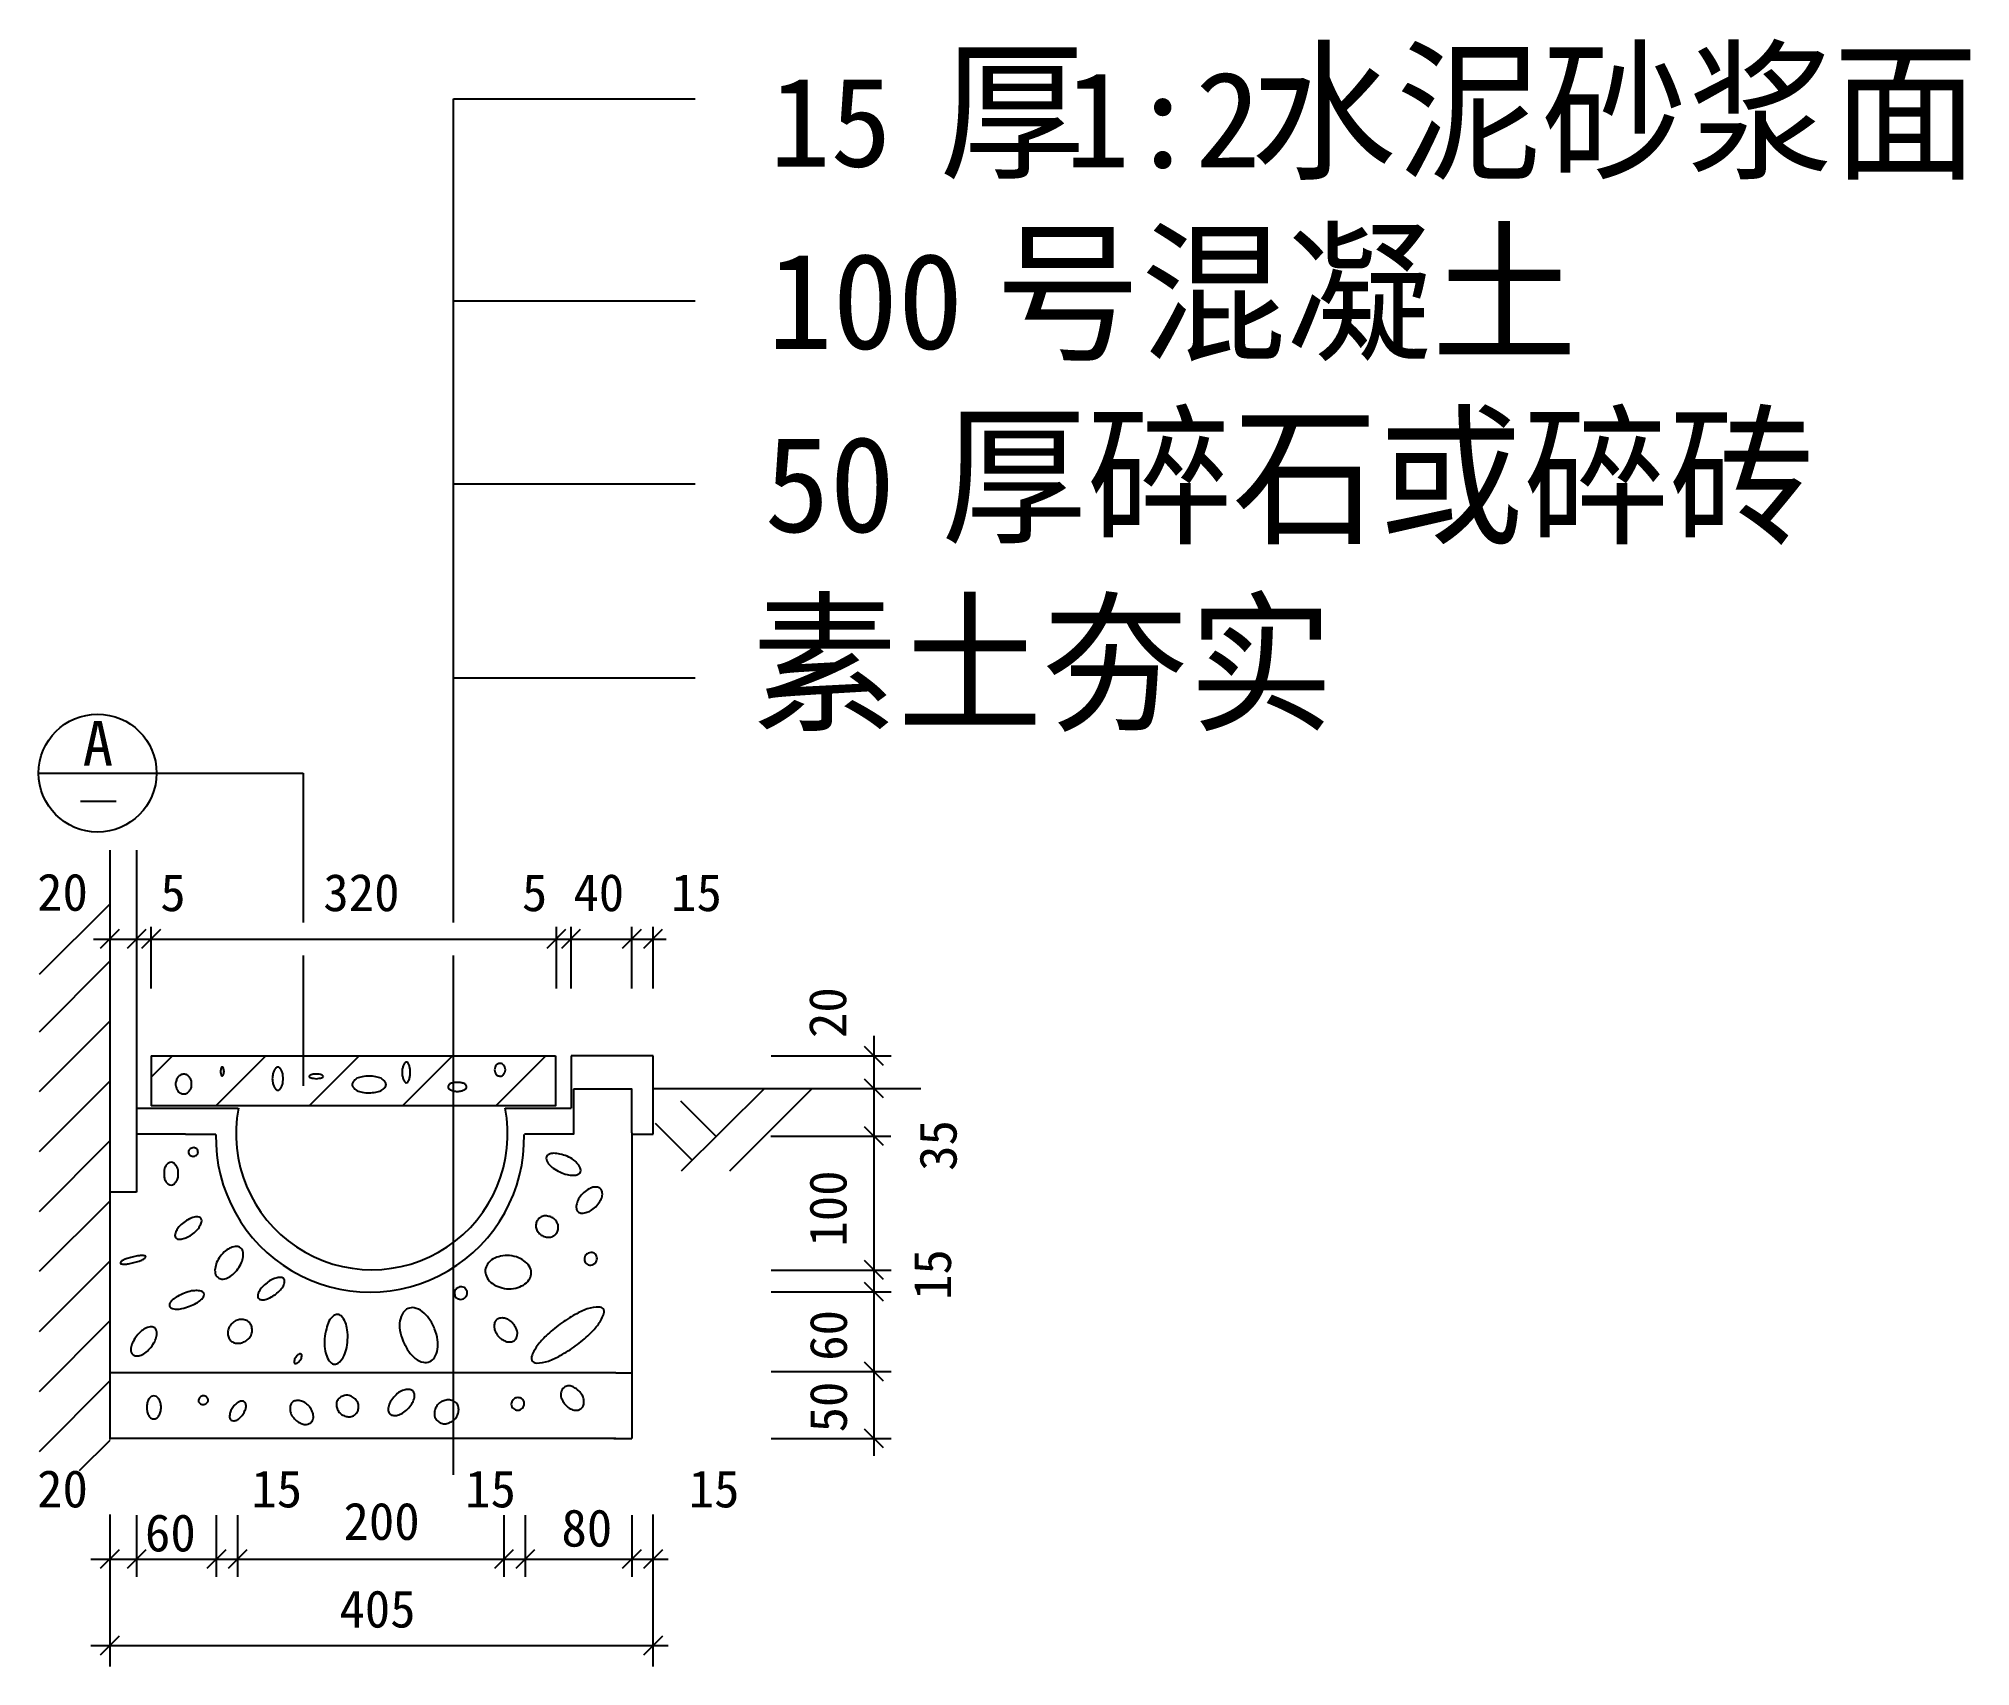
# Model space of a CAD drawing. Header units: metres. Extents: x 57.2 to 109, y 80.9 to 124.5.
import ezdxf

# ---------------------------------------------------------------- set-up
doc = ezdxf.new("R2010")
doc.units = ezdxf.units.M

msp = doc.modelspace()

# ---------------------------------------------------------------- linework, layer by layer
for p, q in [((68.31, 102.33), (68.31, 122.92)), ((68.31, 122.92), (74.78, 122.92)), ((68.31, 117.51), (74.78, 117.51)), ((68.31, 112.6), (74.78, 112.6)), ((68.31, 107.4), (74.78, 107.4)), ((57.19, 104.85), (64.28, 104.85)), ((64.28, 104.85), (64.28, 100.85)), ((58.31, 104.1), (59.27, 104.1)), ((59.81, 102.78), (59.81, 93.62)), ((68.31, 100.85), (68.31, 102.33)), ((59.1, 101.34), (57.2, 99.45)), ((60.2, 100.73), (60.2, 99.08)), ((71.06, 100.73), (71.06, 99.08)), ((71.06, 100.73), (71.06, 99.08)), ((71.45, 100.73), (71.45, 99.08)), ((71.45, 100.73), (71.45, 99.08)), ((73.08, 100.73), (73.08, 99.08)), ((73.65, 100.73), (73.65, 99.08)), ((58.66, 100.4), (74.01, 100.4)), ((64.28, 99.96), (64.28, 96.47)), ((68.31, 86.04), (68.31, 99.96)), ((59.1, 99.81), (57.2, 97.91)), ((59.1, 98.2), (57.2, 96.31)), ((79.57, 97.81), (79.57, 86.55)), ((60.21, 96.7), (60.78, 97.27)), ((61.94, 95.93), (63.28, 97.27)), ((64.44, 95.93), (65.78, 97.27)), ((66.94, 95.93), (68.28, 97.27)), ((69.44, 95.93), (70.78, 97.27)), ((71.46, 97.27), (71.46, 95.87)), ((73.66, 97.27), (71.46, 97.27)), ((73.66, 95.17), (73.66, 97.27)), ((76.82, 97.27), (80.04, 97.27)), ((59.1, 96.59), (57.2, 94.7)), ((76.64, 96.4), (74.41, 94.18)), ((77.92, 96.4), (75.7, 94.18)), ((59.81, 95.87), (62.54, 95.87)), ((69.69, 95.87), (71.46, 95.87)), ((75.35, 95.11), (74.4, 96.06)), ((74.71, 94.47), (73.72, 95.46)), ((59.1, 94.99), (57.2, 93.09)), ((73.09, 95.17), (73.66, 95.17)), ((76.81, 95.12), (80.03, 95.12)), ((59.1, 93.38), (57.2, 91.49)), ((59.81, 93.62), (59.1, 93.62)), ((59.1, 91.77), (57.2, 89.88)), ((76.82, 91.53), (80.04, 91.53)), ((76.82, 90.95), (80.04, 90.95)), ((59.1, 90.17), (57.2, 88.27)), ((59.1, 88.56), (57.2, 86.66)), ((76.82, 88.81), (80.04, 88.81)), ((76.82, 87.02), (80.04, 87.02)), ((59.1, 86.96), (58.28, 86.15)), ((59.1, 84.98), (59.1, 80.91)), ((59.81, 84.96), (59.81, 83.31)), ((61.95, 84.96), (61.95, 83.31)), ((62.52, 84.96), (62.52, 83.31)), ((69.66, 84.96), (69.66, 83.31)), ((70.23, 84.96), (70.23, 83.31)), ((73.09, 84.96), (73.09, 83.31)), ((73.65, 84.98), (73.65, 80.91)), ((58.59, 83.78), (74.06, 83.78)), ((58.59, 81.47), (74.06, 81.47))]:
    msp.add_line(p, q)
for points in [[(59.1, 102.78), (59.1, 86.99)], [(59.35, 100.66), (58.84, 100.15)], [(60.06, 100.66), (59.56, 100.15)], [(60.46, 100.66), (59.95, 100.15)], [(71.31, 100.66), (70.81, 100.15)], [(71.7, 100.66), (71.2, 100.15)], [(73.34, 100.66), (72.83, 100.15)], [(73.9, 100.66), (73.4, 100.15)], [(79.83, 97.01), (79.32, 97.52)], [(60.21, 97.27), (71.04, 97.27)], [(71.04, 97.27), (71.04, 95.93), (60.21, 95.93)], [(60.21, 97.27), (60.21, 95.93)], [(71.52, 96.38), (71.52, 95.17), (70.21, 95.17)], [(73.09, 95.21), (73.09, 96.38), (71.52, 96.38)], [(73.68, 96.4), (80.83, 96.4)], [(79.83, 96.15), (79.32, 96.65)], [(79.83, 94.87), (79.32, 95.37)], [(61.13, 95.17), (59.82, 95.17)], [(61.13, 95.17), (61.94, 95.17)], [(73.09, 95.21), (73.09, 87.02)], [(79.83, 91.28), (79.32, 91.79)], [(79.83, 90.7), (79.32, 91.2)], [(79.83, 88.55), (79.32, 89.06)], [(72.66, 88.78), (59.1, 88.78)], [(72.66, 88.78), (73.09, 88.78)], [(72.6, 87.02), (59.1, 87.02)], [(72.66, 87.02), (72.6, 87.02)], [(72.6, 87.02), (73.09, 87.02)], [(79.83, 86.77), (79.32, 87.27)], [(59.35, 84.03), (58.84, 83.53)], [(60.06, 84.03), (59.56, 83.53)], [(62.21, 84.03), (61.7, 83.53)], [(62.77, 84.03), (62.27, 83.53)], [(69.91, 84.03), (69.41, 83.53)], [(70.48, 84.03), (69.98, 83.53)], [(73.34, 84.03), (72.83, 83.53)], [(73.91, 84.03), (73.4, 83.53)], [(59.35, 81.72), (58.84, 81.21)], [(73.91, 81.72), (73.4, 81.21)]]:
    msp.add_lwpolyline(points)
for points in [[(62.06, 96.85, 0.04), (62.07, 96.8, 0.05), (62.08, 96.77, 0.1), (62.09, 96.74, 0.2), (62.11, 96.73, 0.2), (62.12, 96.74, 0.1), (62.14, 96.77, 0.05), (62.15, 96.8, 0.04), (62.16, 96.85, 0.04), (62.15, 96.9, 0.05), (62.14, 96.94, 0.1), (62.12, 96.97, 0.2), (62.11, 96.97, 0.2), (62.09, 96.97, 0.1), (62.08, 96.94, 0.05), (62.07, 96.9, 0.04), (62.06, 96.85, 0.04)], [(63.45, 96.66, 0.05), (63.47, 96.53, 0.06), (63.5, 96.44, 0.1), (63.55, 96.37, 0.18), (63.6, 96.35, 0.18), (63.65, 96.37, 0.1), (63.7, 96.44, 0.06), (63.73, 96.53, 0.05), (63.74, 96.66, 0.05), (63.73, 96.79, 0.06), (63.7, 96.88, 0.1), (63.65, 96.95, 0.18), (63.6, 96.97, 0.18), (63.55, 96.95, 0.1), (63.5, 96.88, 0.06), (63.47, 96.79, 0.05), (63.45, 96.66, 0.05)], [(66.93, 96.83, 0.04), (66.94, 96.72, 0.05), (66.97, 96.63, 0.1), (67.01, 96.57, 0.21), (67.04, 96.55, 0.21), (67.08, 96.57, 0.1), (67.12, 96.63, 0.05), (67.14, 96.72, 0.04), (67.15, 96.83, 0.04), (67.14, 96.94, 0.05), (67.12, 97.02, 0.1), (67.08, 97.09, 0.21), (67.04, 97.1, 0.21), (67.01, 97.09, 0.1), (66.97, 97.02, 0.05), (66.94, 96.94, 0.04), (66.93, 96.83, 0.04)], [(69.41, 96.9, 0.09), (69.42, 96.83, 0.09), (69.45, 96.78, 0.1), (69.5, 96.74, 0.11), (69.55, 96.73, 0.11), (69.61, 96.74, 0.1), (69.65, 96.78, 0.09), (69.68, 96.83, 0.09), (69.7, 96.9, 0.09), (69.68, 96.97, 0.09), (69.65, 97.02, 0.1), (69.61, 97.06, 0.11), (69.55, 97.07, 0.11), (69.5, 97.06, 0.1), (69.45, 97.02, 0.09), (69.42, 96.97, 0.09), (69.41, 96.9, 0.09)], [(61.29, 96.52, 0.08), (61.28, 96.62, 0.09), (61.23, 96.7, 0.1), (61.16, 96.76, 0.12), (61.08, 96.78, 0.12), (61, 96.76, 0.1), (60.92, 96.7, 0.09), (60.88, 96.62, 0.08), (60.86, 96.52, 0.08), (60.88, 96.41, 0.09), (60.92, 96.33, 0.1), (61, 96.27, 0.12), (61.08, 96.25, 0.12), (61.16, 96.27, 0.1), (61.23, 96.33, 0.09), (61.28, 96.41, 0.08), (61.29, 96.52, 0.08)], [(64.63, 96.78, 0.03), (64.55, 96.78, 0.04), (64.49, 96.76, 0.09), (64.45, 96.74, 0.24), (64.44, 96.72, 0.24), (64.45, 96.7, 0.09), (64.49, 96.68, 0.04), (64.55, 96.67, 0.03), (64.63, 96.66, 0.03), (64.71, 96.67, 0.04), (64.77, 96.68, 0.09), (64.81, 96.7, 0.24), (64.82, 96.72, 0.24), (64.81, 96.74, 0.09), (64.77, 96.76, 0.04), (64.71, 96.78, 0.03), (64.63, 96.78, 0.03)], [(66.05, 96.73, 0.05), (65.86, 96.71, 0.06), (65.72, 96.67, 0.1), (65.62, 96.58, 0.17), (65.59, 96.5, 0.17), (65.62, 96.43, 0.1), (65.72, 96.34, 0.06), (65.86, 96.3, 0.05), (66.05, 96.28, 0.05), (66.23, 96.3, 0.06), (66.37, 96.34, 0.1), (66.47, 96.43, 0.17), (66.5, 96.5, 0.17), (66.47, 96.58, 0.1), (66.37, 96.67, 0.06), (66.23, 96.71, 0.05), (66.05, 96.73, 0.05)], [(68.16, 96.44, 0.18), (68.17, 96.4, 0.1), (68.23, 96.36, 0.06), (68.31, 96.33, 0.05), (68.41, 96.32, 0.05), (68.51, 96.33, 0.06), (68.59, 96.36, 0.1), (68.65, 96.4, 0.18), (68.66, 96.44, 0.18), (68.65, 96.48, 0.1), (68.59, 96.53, 0.06), (68.51, 96.55, 0.05), (68.41, 96.56, 0.05), (68.31, 96.55, 0.06), (68.23, 96.53, 0.1), (68.17, 96.48, 0.18), (68.16, 96.44, 0.18)], [(61.32, 94.81, 0.09), (61.27, 94.79, 0.09), (61.23, 94.76, 0.1), (61.21, 94.72, 0.11), (61.21, 94.67, 0.11), (61.22, 94.63, 0.1), (61.26, 94.6, 0.09), (61.3, 94.58, 0.09), (61.35, 94.58, 0.09), (61.4, 94.6, 0.09), (61.44, 94.63, 0.1), (61.46, 94.67, 0.11), (61.46, 94.71, 0.11), (61.45, 94.76, 0.1), (61.41, 94.79, 0.09), (61.37, 94.81, 0.09), (61.32, 94.81, 0.09)], [(60.93, 94.12, 0.06), (60.92, 94.24, 0.08), (60.87, 94.33, 0.11), (60.81, 94.4, 0.15), (60.74, 94.42, 0.15), (60.67, 94.4, 0.11), (60.6, 94.33, 0.08), (60.56, 94.24, 0.06), (60.55, 94.12, 0.06), (60.56, 93.99, 0.08), (60.6, 93.9, 0.11), (60.67, 93.83, 0.15), (60.74, 93.81, 0.15), (60.81, 93.83, 0.11), (60.87, 93.9, 0.08), (60.92, 93.99, 0.06), (60.93, 94.12, 0.06)], [(71.35, 94.58, 0.05), (71.16, 94.64, 0.06), (71, 94.66, 0.1), (70.86, 94.63, 0.18), (70.8, 94.57, 0.18), (70.8, 94.49, 0.1), (70.87, 94.36, 0.06), (70.98, 94.26, 0.05), (71.16, 94.16, 0.05), (71.35, 94.09, 0.06), (71.51, 94.07, 0.1), (71.65, 94.1, 0.18), (71.71, 94.16, 0.18), (71.71, 94.24, 0.1), (71.64, 94.37, 0.06), (71.53, 94.48, 0.05), (71.35, 94.58, 0.05)], [(71.77, 93.58, 0.06), (71.66, 93.44, 0.07), (71.61, 93.31, 0.11), (71.6, 93.18, 0.16), (71.64, 93.1, 0.16), (71.72, 93.06, 0.11), (71.85, 93.07, 0.07), (71.98, 93.12, 0.06), (72.12, 93.23, 0.06), (72.23, 93.37, 0.07), (72.29, 93.5, 0.11), (72.29, 93.63, 0.16), (72.25, 93.71, 0.16), (72.17, 93.75, 0.11), (72.04, 93.75, 0.07), (71.91, 93.69, 0.06), (71.77, 93.58, 0.06)], [(61.08, 92.81, 0.05), (60.95, 92.69, 0.06), (60.88, 92.58, 0.1), (60.84, 92.46, 0.19), (60.86, 92.4, 0.19), (60.91, 92.36, 0.1), (61.04, 92.37, 0.06), (61.17, 92.41, 0.05), (61.32, 92.5, 0.05), (61.45, 92.62, 0.06), (61.52, 92.73, 0.1), (61.56, 92.85, 0.19), (61.54, 92.92, 0.19), (61.49, 92.95, 0.1), (61.36, 92.95, 0.06), (61.23, 92.9, 0.05), (61.08, 92.81, 0.05)], [(70.97, 92.93, 0.09), (70.86, 92.97, 0.09), (70.74, 92.98, 0.1), (70.63, 92.94, 0.11), (70.56, 92.87, 0.11), (70.52, 92.77, 0.1), (70.52, 92.65, 0.09), (70.57, 92.55, 0.09), (70.66, 92.47, 0.09), (70.77, 92.42, 0.09), (70.89, 92.41, 0.1), (71, 92.45, 0.11), (71.07, 92.52, 0.11), (71.11, 92.62, 0.1), (71.11, 92.74, 0.09), (71.06, 92.84, 0.09), (70.97, 92.93, 0.09)], [(62.06, 91.9, 0.06), (61.96, 91.73, 0.07), (61.92, 91.57, 0.11), (61.93, 91.41, 0.16), (62, 91.33, 0.16), (62.1, 91.29, 0.11), (62.25, 91.32, 0.07), (62.39, 91.41, 0.06), (62.53, 91.56, 0.06), (62.63, 91.73, 0.07), (62.67, 91.89, 0.11), (62.66, 92.04, 0.16), (62.6, 92.13, 0.16), (62.5, 92.16, 0.11), (62.34, 92.13, 0.07), (62.2, 92.05, 0.06), (62.06, 91.9, 0.06)], [(59.7, 91.88, 0.02), (59.56, 91.84, 0.03), (59.46, 91.8, 0.07), (59.39, 91.75, 0.28), (59.38, 91.72, 0.28), (59.4, 91.7, 0.07), (59.49, 91.69, 0.03), (59.6, 91.7, 0.02), (59.74, 91.73, 0.02), (59.88, 91.77, 0.03), (59.98, 91.81, 0.07), (60.05, 91.87, 0.28), (60.06, 91.89, 0.28), (60.04, 91.91, 0.07), (59.95, 91.92, 0.03), (59.84, 91.91, 0.02), (59.7, 91.88, 0.02)], [(69.81, 91.92, 0.07), (69.57, 91.9, 0.08), (69.37, 91.83, 0.11), (69.22, 91.69, 0.13), (69.16, 91.53, 0.13), (69.19, 91.37, 0.11), (69.31, 91.2, 0.08), (69.5, 91.09, 0.07), (69.73, 91.03, 0.07), (69.98, 91.05, 0.08), (70.18, 91.13, 0.11), (70.33, 91.27, 0.13), (70.39, 91.42, 0.13), (70.36, 91.59, 0.11), (70.23, 91.75, 0.08), (70.05, 91.86, 0.07), (69.81, 91.92, 0.07)], [(71.89, 91.97, 0.09), (71.84, 91.92, 0.1), (71.82, 91.85, 0.1), (71.82, 91.79, 0.1), (71.84, 91.73, 0.1), (71.89, 91.69, 0.1), (71.95, 91.66, 0.1), (72.02, 91.67, 0.09), (72.08, 91.7, 0.09), (72.13, 91.75, 0.1), (72.15, 91.81, 0.1), (72.15, 91.87, 0.1), (72.13, 91.93, 0.1), (72.08, 91.98, 0.1), (72.02, 92, 0.1), (71.95, 91.99, 0.09), (71.89, 91.97, 0.09)], [(63.31, 91.19, 0.05), (63.18, 91.07, 0.06), (63.1, 90.96, 0.1), (63.06, 90.84, 0.19), (63.08, 90.78, 0.19), (63.14, 90.74, 0.1), (63.26, 90.74, 0.06), (63.39, 90.79, 0.05), (63.54, 90.88, 0.05), (63.67, 91, 0.06), (63.75, 91.11, 0.1), (63.78, 91.23, 0.19), (63.76, 91.29, 0.19), (63.71, 91.33, 0.1), (63.58, 91.32, 0.06), (63.45, 91.28, 0.05), (63.31, 91.19, 0.05)], [(61.62, 90.91, 0.21), (61.58, 90.95, 0.1), (61.44, 90.98, 0.05), (61.29, 90.97, 0.04), (61.1, 90.91, 0.04), (60.91, 90.82, 0.05), (60.79, 90.74, 0.1), (60.7, 90.63, 0.21), (60.7, 90.56, 0.21), (60.75, 90.51, 0.1), (60.88, 90.48, 0.05), (61.03, 90.5, 0.04), (61.23, 90.56, 0.04), (61.41, 90.64, 0.05), (61.54, 90.73, 0.1), (61.62, 90.84, 0.21), (61.62, 90.91, 0.21)], [(68.41, 91.05, 0.09), (68.36, 91, 0.1), (68.33, 90.94, 0.1), (68.34, 90.87, 0.1), (68.36, 90.81, 0.1), (68.41, 90.77, 0.1), (68.47, 90.75, 0.1), (68.54, 90.75, 0.09), (68.6, 90.78, 0.09), (68.65, 90.83, 0.1), (68.67, 90.89, 0.1), (68.67, 90.96, 0.1), (68.64, 91.01, 0.1), (68.6, 91.06, 0.1), (68.53, 91.08, 0.1), (68.47, 91.08, 0.09), (68.41, 91.05, 0.09)], [(62.39, 90.12, 0.09), (62.3, 90.01, 0.09), (62.26, 89.89, 0.1), (62.27, 89.77, 0.11), (62.32, 89.66, 0.11), (62.41, 89.59, 0.1), (62.53, 89.57, 0.09), (62.66, 89.59, 0.09), (62.78, 89.66, 0.09), (62.87, 89.76, 0.09), (62.91, 89.88, 0.1), (62.9, 90.01, 0.11), (62.85, 90.11, 0.11), (62.76, 90.18, 0.1), (62.64, 90.21, 0.09), (62.51, 90.19, 0.09), (62.39, 90.12, 0.09)], [(64.85, 89.69, 0.05), (64.86, 89.42, 0.06), (64.91, 89.22, 0.1), (65.02, 89.05, 0.18), (65.12, 89.01, 0.18), (65.22, 89.04, 0.1), (65.35, 89.19, 0.06), (65.43, 89.39, 0.05), (65.47, 89.66, 0.05), (65.46, 89.93, 0.06), (65.41, 90.13, 0.1), (65.3, 90.3, 0.18), (65.2, 90.34, 0.18), (65.1, 90.31, 0.1), (64.97, 90.16, 0.06), (64.9, 89.96, 0.05), (64.85, 89.69, 0.05)], [(66.96, 89.62, 0.06), (67.11, 89.35, 0.07), (67.28, 89.16, 0.11), (67.5, 89.06, 0.15), (67.67, 89.08, 0.15), (67.8, 89.19, 0.11), (67.88, 89.41, 0.07), (67.88, 89.66, 0.06), (67.8, 89.96, 0.06), (67.65, 90.23, 0.07), (67.47, 90.42, 0.11), (67.25, 90.52, 0.15), (67.09, 90.5, 0.15), (66.96, 90.39, 0.11), (66.87, 90.17, 0.07), (66.87, 89.92, 0.06), (66.96, 89.62, 0.06)], [(69.51, 89.75, 0.07), (69.63, 89.66, 0.08), (69.74, 89.61, 0.11), (69.86, 89.61, 0.13), (69.95, 89.65, 0.13), (70, 89.74, 0.11), (70.02, 89.86, 0.08), (69.98, 89.98, 0.07), (69.9, 90.1, 0.07), (69.79, 90.2, 0.08), (69.67, 90.24, 0.11), (69.55, 90.24, 0.13), (69.46, 90.2, 0.13), (69.41, 90.12, 0.11), (69.4, 90, 0.08), (69.43, 89.88, 0.07), (69.51, 89.75, 0.07)], [(71.16, 90.08, 0.03), (70.79, 89.77, 0.04), (70.55, 89.5, 0.08), (70.4, 89.21, 0.24), (70.42, 89.09, 0.24), (70.53, 89.04, 0.08), (70.85, 89.09, 0.04), (71.17, 89.24, 0.03), (71.58, 89.5, 0.03), (71.95, 89.81, 0.04), (72.19, 90.08, 0.08), (72.34, 90.37, 0.24), (72.32, 90.49, 0.24), (72.21, 90.54, 0.08), (71.89, 90.49, 0.04), (71.57, 90.34, 0.03), (71.16, 90.08, 0.03)], [(59.82, 89.77, 0.05), (59.72, 89.61, 0.07), (59.67, 89.47, 0.11), (59.67, 89.33, 0.17), (59.72, 89.26, 0.17), (59.8, 89.23, 0.11), (59.94, 89.25, 0.07), (60.07, 89.33, 0.05), (60.2, 89.46, 0.05), (60.3, 89.62, 0.07), (60.35, 89.76, 0.11), (60.35, 89.9, 0.17), (60.3, 89.98, 0.17), (60.21, 90.01, 0.11), (60.08, 89.98, 0.07), (59.95, 89.9, 0.05), (59.82, 89.77, 0.05)], [(64.08, 89.19, 0.05), (64.05, 89.14, 0.06), (64.04, 89.1, 0.1), (64.04, 89.05, 0.18), (64.06, 89.03, 0.18), (64.08, 89.03, 0.1), (64.12, 89.04, 0.06), (64.16, 89.07, 0.05), (64.2, 89.12, 0.05), (64.23, 89.17, 0.06), (64.24, 89.22, 0.1), (64.24, 89.26, 0.18), (64.22, 89.28, 0.18), (64.2, 89.29, 0.1), (64.16, 89.27, 0.06), (64.12, 89.24, 0.05), (64.08, 89.19, 0.05)], [(60.47, 87.85, 0.06), (60.46, 87.97, 0.08), (60.41, 88.07, 0.11), (60.35, 88.14, 0.15), (60.28, 88.16, 0.15), (60.21, 88.14, 0.11), (60.14, 88.07, 0.08), (60.1, 87.97, 0.06), (60.09, 87.85, 0.06), (60.1, 87.73, 0.08), (60.14, 87.63, 0.11), (60.21, 87.56, 0.15), (60.28, 87.54, 0.15), (60.35, 87.56, 0.11), (60.41, 87.63, 0.08), (60.46, 87.73, 0.06), (60.47, 87.85, 0.06)], [(61.58, 88.16, 0.09), (61.54, 88.14, 0.09), (61.5, 88.11, 0.1), (61.48, 88.07, 0.11), (61.47, 88.02, 0.11), (61.49, 87.98, 0.1), (61.53, 87.95, 0.09), (61.57, 87.93, 0.09), (61.62, 87.93, 0.09), (61.67, 87.95, 0.09), (61.71, 87.98, 0.1), (61.73, 88.02, 0.11), (61.73, 88.06, 0.11), (61.71, 88.11, 0.1), (61.68, 88.14, 0.09), (61.63, 88.16, 0.09), (61.58, 88.16, 0.09)], [(62.39, 87.85, 0.06), (62.33, 87.74, 0.07), (62.31, 87.65, 0.11), (62.31, 87.56, 0.16), (62.35, 87.51, 0.16), (62.41, 87.49, 0.11), (62.5, 87.51, 0.07), (62.58, 87.57, 0.06), (62.66, 87.66, 0.06), (62.72, 87.77, 0.07), (62.75, 87.86, 0.11), (62.74, 87.95, 0.16), (62.7, 88, 0.16), (62.65, 88.02, 0.11), (62.56, 88, 0.07), (62.47, 87.94, 0.06), (62.39, 87.85, 0.06)], [(64.05, 87.54, 0.07), (64.16, 87.45, 0.08), (64.28, 87.4, 0.11), (64.4, 87.4, 0.13), (64.48, 87.44, 0.13), (64.54, 87.52, 0.11), (64.55, 87.64, 0.08), (64.51, 87.77, 0.07), (64.43, 87.89, 0.07), (64.32, 87.98, 0.08), (64.2, 88.03, 0.11), (64.08, 88.03, 0.13), (63.99, 87.99, 0.13), (63.94, 87.91, 0.11), (63.93, 87.79, 0.08), (63.96, 87.66, 0.07), (64.05, 87.54, 0.07)], [(65.62, 88.12, 0.09), (65.51, 88.17, 0.09), (65.39, 88.17, 0.1), (65.29, 88.13, 0.11), (65.21, 88.06, 0.11), (65.17, 87.96, 0.1), (65.18, 87.85, 0.09), (65.23, 87.74, 0.09), (65.31, 87.66, 0.09), (65.43, 87.61, 0.09), (65.54, 87.6, 0.1), (65.65, 87.64, 0.11), (65.73, 87.72, 0.11), (65.76, 87.82, 0.1), (65.76, 87.93, 0.09), (65.71, 88.03, 0.09), (65.62, 88.12, 0.09)], [(66.74, 88.16, 0.06), (66.63, 88.02, 0.07), (66.57, 87.89, 0.11), (66.56, 87.76, 0.16), (66.6, 87.68, 0.16), (66.68, 87.64, 0.11), (66.81, 87.64, 0.07), (66.94, 87.7, 0.06), (67.08, 87.81, 0.06), (67.19, 87.95, 0.07), (67.25, 88.08, 0.11), (67.26, 88.21, 0.16), (67.22, 88.29, 0.16), (67.14, 88.33, 0.11), (67.01, 88.32, 0.07), (66.87, 88.27, 0.06), (66.74, 88.16, 0.06)], [(67.93, 87.97, 0.09), (67.84, 87.86, 0.09), (67.8, 87.74, 0.1), (67.8, 87.62, 0.11), (67.86, 87.51, 0.11), (67.95, 87.44, 0.1), (68.07, 87.41, 0.09), (68.19, 87.44, 0.09), (68.31, 87.5, 0.09), (68.4, 87.61, 0.09), (68.44, 87.73, 0.1), (68.44, 87.85, 0.11), (68.39, 87.96, 0.11), (68.29, 88.03, 0.1), (68.17, 88.05, 0.09), (68.05, 88.03, 0.09), (67.93, 87.97, 0.09)], [(69.93, 88.08, 0.09), (69.89, 88.03, 0.1), (69.86, 87.97, 0.1), (69.86, 87.9, 0.1), (69.89, 87.84, 0.1), (69.94, 87.8, 0.1), (70, 87.78, 0.1), (70.07, 87.78, 0.09), (70.13, 87.81, 0.09), (70.17, 87.86, 0.1), (70.2, 87.92, 0.1), (70.2, 87.99, 0.1), (70.17, 88.05, 0.1), (70.13, 88.09, 0.1), (70.06, 88.11, 0.1), (70, 88.11, 0.09), (69.93, 88.08, 0.09)], [(71.3, 87.93, 0.07), (71.41, 87.83, 0.08), (71.53, 87.78, 0.11), (71.65, 87.78, 0.13), (71.74, 87.83, 0.13), (71.79, 87.91, 0.11), (71.8, 88.03, 0.08), (71.77, 88.15, 0.07), (71.69, 88.27, 0.07), (71.57, 88.37, 0.08), (71.46, 88.42, 0.11), (71.34, 88.42, 0.13), (71.25, 88.37, 0.13), (71.2, 88.29, 0.11), (71.18, 88.17, 0.08), (71.22, 88.05, 0.07), (71.3, 87.93, 0.07)]]:
    msp.add_lwpolyline(points, format="xyb")
msp.add_circle((58.77, 104.85), 1.58)
for centre, radius, start, end in [((66.12, 95.18), 3.64, 169.03, 370.97), ((66.07, 95.07), 4.13, 178.64, 361.36)]:
    msp.add_arc(centre, radius, start, end)

# ---------------------------------------------------------------- texts
for s, height, p in [('厚', 3, (81.33, 121.08)), ('水泥砂浆面', 3, (89.67, 121.08)), ('15', 2.4, (76.78, 121.1)), ('1:2', 2.57, (84.69, 121.08)), ('号混凝土', 3, (82.82, 116.22)), ('100', 2.57, (76.72, 116.22)), ('厚碎石或碎砖', 3, (81.38, 111.31)), ('50', 2.57, (76.64, 111.31)), ('素土夯实', 3, (76.3, 106.29)), ('A ', 1.2, (58.37, 105.05)), ('20', 1, (57.15, 101.16)), ('5', 1, (60.45, 101.15)), ('320', 1, (64.82, 101.15)), ('5', 1, (70.14, 101.15)), ('40', 1, (71.52, 101.15)), ('15', 1, (74.14, 101.15)), ('20', 1, (57.15, 85.17)), ('15', 1, (62.89, 85.17)), ('15', 1, (68.62, 85.17)), ('15', 1, (74.61, 85.17)), ('60  ', 1, (60.04, 83.99)), ('200', 1, (65.36, 84.3)), ('80', 1, (71.2, 84.12)), ('405', 1, (65.25, 81.95))]:
    msp.add_text(s, height=height).set_placement(p)
for s, p in [('20', (78.83, 97.75)), ('35', (81.79, 94.19)), ('100', (78.84, 92.16)), ('15', (81.64, 90.73)), ('60', (78.85, 89.1)), ('50 ', (78.85, 87.18))]:
    msp.add_text(s, height=1, rotation=90).set_placement(p)

doc.saveas('drawing.dxf')
